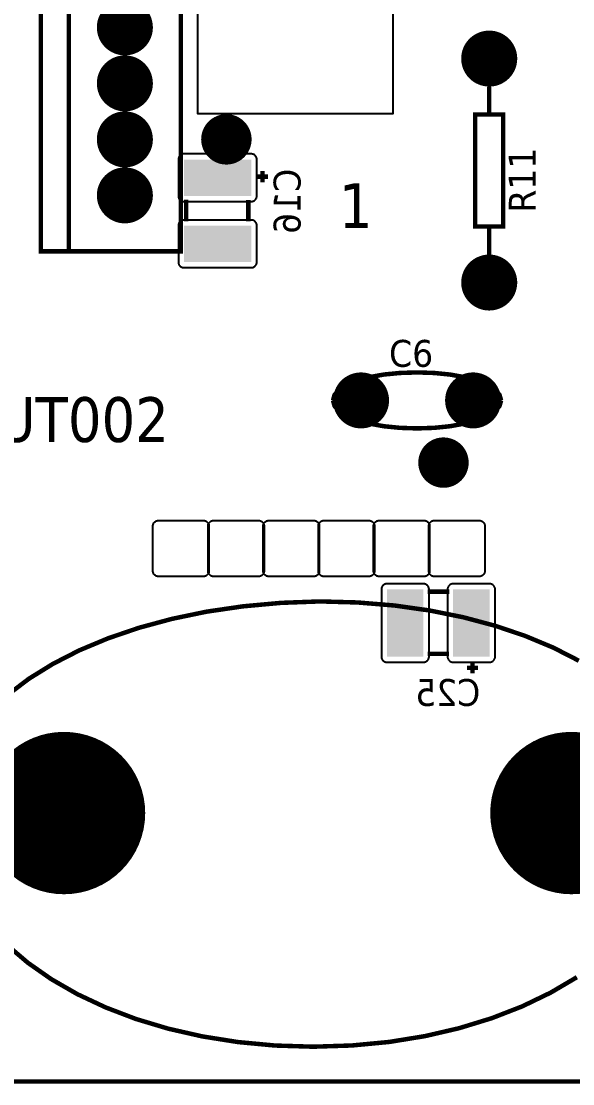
# Model space of a CAD drawing. Header units: millimetres. Extents: x 123.5 to 144.3, y 105.4 to 121.6.
# Drawn here: x 128.7 to 130.175, y 109.284 to 112.131 of the extents above; entities that cross this region are included whole.
import ezdxf

# ---------------------------------------------------------------- set-up
doc = ezdxf.new("R2010")
doc.units = ezdxf.units.MM
doc.layers.add('DESC', color=250, linetype='Continuous')
doc.styles.get("Standard").update_dxf_attribs({"font": 'tahoma.ttf'})

# ---------------------------------------------------------------- blocks, each defined once
blk = doc.blocks.new('RPAD')
blk.add_trace([(-0.5, -0.5), (-0.5, 0.5), (0.5, -0.5), (0.5, 0.5)])
blk = doc.blocks.new('EPAD')
at = {"const_width": 0.5}
blk.add_lwpolyline([(-0.25, 0, 1), (0.25, 0, 1)], format="xyb", close=True, dxfattribs=at)
blk = doc.blocks.new('AutoclaveCard')
at = {"const_width": 0.008}
for points in [[(116.5196, 110.3061), (121.5471, 110.3061), (121.5471, 114.7628), (116.5196, 114.7628), (116.5196, 110.3061)], [(116.5196, 110.3061), (121.5471, 110.3061), (121.5471, 114.7628), (116.5196, 114.7628), (116.5196, 110.3061)], [(116.5196, 110.3061), (121.5471, 110.3061), (121.5471, 114.7628), (116.5196, 114.7628), (116.5196, 110.3061)], [(118.6766, 111.7887), (118.9266, 111.7887), (118.9266, 113.8887), (118.6766, 113.8887), (118.6766, 111.7887)], [(118.6766, 111.7887), (118.9266, 111.7887), (118.9266, 113.8887), (118.6766, 113.8887), (118.6766, 111.7887)], [(118.6766, 111.7887), (118.9266, 111.7887), (118.9266, 113.8887), (118.6766, 113.8887), (118.6766, 111.7887)], [(118.7266, 111.7887), (118.7266, 113.8887)], [(118.7266, 111.7887), (118.7266, 113.8887)], [(118.7266, 111.7887), (118.7266, 113.8887)], [(119.4766, 112.083), (119.4766, 112.033)], [(119.4766, 112.083), (119.4766, 112.033)], [(119.4766, 112.083), (119.4766, 112.033)], [(119.4516, 111.833), (119.5016, 111.833), (119.5016, 112.033), (119.4516, 112.033), (119.4516, 111.833)], [(119.4516, 111.833), (119.5016, 111.833), (119.5016, 112.033), (119.4516, 112.033), (119.4516, 111.833)], [(119.4516, 111.833), (119.5016, 111.833), (119.5016, 112.033), (119.4516, 112.033), (119.4516, 111.833)], [(119.062, 111.9222), (119.082, 111.9222)], [(119.062, 111.9222), (119.082, 111.9222)], [(119.062, 111.9222), (119.082, 111.9222)], [(119.072, 111.9122), (119.072, 111.9322)], [(119.072, 111.9122), (119.072, 111.9322)], [(119.072, 111.9122), (119.072, 111.9322)], [(118.936, 111.8422), (118.936, 111.8812)], [(118.936, 111.8422), (118.936, 111.8812)], [(118.936, 111.8422), (118.936, 111.8812)], [(119.047, 111.8422), (119.047, 111.8802)], [(119.047, 111.8422), (119.047, 111.8802)], [(119.047, 111.8422), (119.047, 111.8802)], [(119.4766, 111.833), (119.4766, 111.783)], [(119.4766, 111.833), (119.4766, 111.783)], [(119.4766, 111.833), (119.4766, 111.783)], [(119.1979, 111.5225), (119.2008, 111.5327), (119.2093, 111.5422), (119.2229, 111.5507), (119.241, 111.558), (119.263, 111.5641), (119.2886, 111.5687), (119.317, 111.5715), (119.3479, 111.5725)], [(119.1979, 111.5225), (119.2008, 111.5327), (119.2093, 111.5422), (119.2229, 111.5507), (119.241, 111.558), (119.263, 111.5641), (119.2886, 111.5687), (119.317, 111.5715), (119.3479, 111.5725)], [(119.1979, 111.5225), (119.2008, 111.5327), (119.2093, 111.5422), (119.2229, 111.5507), (119.241, 111.558), (119.263, 111.5641), (119.2886, 111.5687), (119.317, 111.5715), (119.3479, 111.5725)], [(119.4979, 111.5225), (119.4949, 111.5327), (119.4862, 111.5422), (119.4725, 111.5507), (119.4544, 111.558), (119.4322, 111.5641), (119.4067, 111.5687), (119.3784, 111.5715), (119.3479, 111.5725)], [(119.4979, 111.5225), (119.4949, 111.5327), (119.4862, 111.5422), (119.4725, 111.5507), (119.4544, 111.558), (119.4322, 111.5641), (119.4067, 111.5687), (119.3784, 111.5715), (119.3479, 111.5725)], [(119.4979, 111.5225), (119.4949, 111.5327), (119.4862, 111.5422), (119.4725, 111.5507), (119.4544, 111.558), (119.4322, 111.5641), (119.4067, 111.5687), (119.3784, 111.5715), (119.3479, 111.5725)], [(119.1979, 111.5225), (119.2008, 111.5123), (119.2093, 111.5029), (119.2229, 111.4944), (119.241, 111.487), (119.263, 111.481), (119.2886, 111.4764), (119.317, 111.4735), (119.3479, 111.4725)], [(119.1979, 111.5225), (119.2008, 111.5123), (119.2093, 111.5029), (119.2229, 111.4944), (119.241, 111.487), (119.263, 111.481), (119.2886, 111.4764), (119.317, 111.4735), (119.3479, 111.4725)], [(119.1979, 111.5225), (119.2008, 111.5123), (119.2093, 111.5029), (119.2229, 111.4944), (119.241, 111.487), (119.263, 111.481), (119.2886, 111.4764), (119.317, 111.4735), (119.3479, 111.4725)], [(119.4979, 111.5225), (119.4949, 111.5123), (119.4862, 111.5029), (119.4725, 111.4944), (119.4544, 111.487), (119.4322, 111.481), (119.4067, 111.4764), (119.3784, 111.4735), (119.3479, 111.4725)], [(119.4979, 111.5225), (119.4949, 111.5123), (119.4862, 111.5029), (119.4725, 111.4944), (119.4544, 111.487), (119.4322, 111.481), (119.4067, 111.4764), (119.3784, 111.4735), (119.3479, 111.4725)], [(119.4979, 111.5225), (119.4949, 111.5123), (119.4862, 111.5029), (119.4725, 111.4944), (119.4544, 111.487), (119.4322, 111.481), (119.4067, 111.4764), (119.3784, 111.4735), (119.3479, 111.4725)], [(119.3667, 111.1809), (119.4057, 111.1809)], [(119.3667, 111.1809), (119.4057, 111.1809)], [(119.3667, 111.1809), (119.4057, 111.1809)], [(119.1746, 111.1635), (119.1048, 111.1609), (119.0373, 111.1547), (118.9724, 111.1452), (118.9105, 111.1323), (118.8518, 111.1164), (118.7967, 111.0976), (118.7453, 111.0761), (118.6982, 111.0519), (118.6554, 111.0254), (118.6174, 110.9965)], [(118.6159, 110.5503), (118.6533, 110.5183), (118.6954, 110.4888), (118.7418, 110.4621), (118.7923, 110.4384), (118.8464, 110.4177), (118.9041, 110.4004), (118.9648, 110.3866), (119.0284, 110.3765), (119.0945, 110.3703), (119.1628, 110.3682), (119.2316, 110.3704), (119.2981, 110.3767), (119.362, 110.3871), (119.4231, 110.4013), (119.4811, 110.4191), (119.5356, 110.4403), (119.5863, 110.4648), (119.633, 110.4923)], [(119.6365, 111.0576), (119.5906, 111.0811), (119.5407, 111.1019), (119.4872, 111.12), (119.4303, 111.1352), (119.3703, 111.1473), (119.3075, 111.1562), (119.2421, 111.1616), (119.1746, 111.1635)], [(119.1746, 111.1635), (119.1048, 111.1609), (119.0373, 111.1547), (118.9724, 111.1452), (118.9105, 111.1323), (118.8518, 111.1164), (118.7967, 111.0976), (118.7453, 111.0761), (118.6982, 111.0519), (118.6554, 111.0254), (118.6174, 110.9965)], [(118.6159, 110.5503), (118.6533, 110.5183), (118.6954, 110.4888), (118.7418, 110.4621), (118.7923, 110.4384), (118.8464, 110.4177), (118.9041, 110.4004), (118.9648, 110.3866), (119.0284, 110.3765), (119.0945, 110.3703), (119.1628, 110.3682), (119.2316, 110.3704), (119.2981, 110.3767), (119.362, 110.3871), (119.4231, 110.4013), (119.4811, 110.4191), (119.5356, 110.4403), (119.5863, 110.4648), (119.633, 110.4923)], [(119.6365, 111.0576), (119.5906, 111.0811), (119.5407, 111.1019), (119.4872, 111.12), (119.4303, 111.1352), (119.3703, 111.1473), (119.3075, 111.1562), (119.2421, 111.1616), (119.1746, 111.1635)], [(119.1746, 111.1635), (119.1048, 111.1609), (119.0373, 111.1547), (118.9724, 111.1452), (118.9105, 111.1323), (118.8518, 111.1164), (118.7967, 111.0976), (118.7453, 111.0761), (118.6982, 111.0519), (118.6554, 111.0254), (118.6174, 110.9965)], [(118.6159, 110.5503), (118.6533, 110.5183), (118.6954, 110.4888), (118.7418, 110.4621), (118.7923, 110.4384), (118.8464, 110.4177), (118.9041, 110.4004), (118.9648, 110.3866), (119.0284, 110.3765), (119.0945, 110.3703), (119.1628, 110.3682), (119.2316, 110.3704), (119.2981, 110.3767), (119.362, 110.3871), (119.4231, 110.4013), (119.4811, 110.4191), (119.5356, 110.4403), (119.5863, 110.4648), (119.633, 110.4923)], [(119.6365, 111.0576), (119.5906, 111.0811), (119.5407, 111.1019), (119.4872, 111.12), (119.4303, 111.1352), (119.3703, 111.1473), (119.3075, 111.1562), (119.2421, 111.1616), (119.1746, 111.1635)], [(119.3667, 111.0699), (119.4047, 111.0699)], [(119.3667, 111.0699), (119.4047, 111.0699)], [(119.3667, 111.0699), (119.4047, 111.0699)], [(119.4467, 111.0549), (119.4467, 111.0349)], [(119.4467, 111.0549), (119.4467, 111.0349)], [(119.4467, 111.0549), (119.4467, 111.0349)], [(119.4367, 111.0449), (119.4567, 111.0449)], [(119.4367, 111.0449), (119.4567, 111.0449)], [(119.4367, 111.0449), (119.4567, 111.0449)]]:
    blk.add_lwpolyline(points, dxfattribs=at)
blk.add_lwpolyline([(118.9559, 113.7462), (118.9559, 112.0351), (119.3055, 112.0351), (119.3055, 113.7462), (118.9559, 113.7462)])
for points in [[(119.062, 111.8877), (119.062, 111.9527), (119.0619, 111.9537), (119.0618, 111.9547), (119.0615, 111.9557), (119.0612, 111.9566), (119.0608, 111.9575), (119.0603, 111.9583), (119.0597, 111.9591), (119.0591, 111.9598), (119.0584, 111.9604), (119.0576, 111.961), (119.0568, 111.9615), (119.0559, 111.9619), (119.055, 111.9622), (119.054, 111.9625), (119.053, 111.9626), (119.052, 111.9627), (118.932, 111.9627), (118.9309, 111.9626), (118.9299, 111.9625), (118.9289, 111.9622), (118.928, 111.9619), (118.9271, 111.9615), (118.9263, 111.961), (118.9255, 111.9604), (118.9248, 111.9598), (118.9242, 111.9591), (118.9236, 111.9583), (118.9231, 111.9575), (118.9227, 111.9566), (118.9224, 111.9557), (118.9221, 111.9547), (118.922, 111.9537), (118.922, 111.9527), (118.922, 111.8877), (118.922, 111.8866), (118.9221, 111.8856), (118.9224, 111.8847), (118.9227, 111.8837), (118.9231, 111.8829), (118.9236, 111.882), (118.9242, 111.8813), (118.9248, 111.8806), (118.9255, 111.8799), (118.9263, 111.8794), (118.9271, 111.8789), (118.928, 111.8784), (118.9289, 111.8781), (118.9299, 111.8779), (118.9309, 111.8777), (118.932, 111.8777), (119.052, 111.8777), (119.053, 111.8777), (119.054, 111.8779), (119.055, 111.8781), (119.0559, 111.8784), (119.0568, 111.8789), (119.0576, 111.8794), (119.0584, 111.8799), (119.0591, 111.8806), (119.0597, 111.8813), (119.0603, 111.882), (119.0608, 111.8829), (119.0612, 111.8837), (119.0615, 111.8847), (119.0618, 111.8856), (119.0619, 111.8866), (119.062, 111.8877)], [(119.062, 111.7697), (119.062, 111.8347), (119.0619, 111.8357), (119.0618, 111.8367), (119.0615, 111.8377), (119.0612, 111.8386), (119.0608, 111.8395), (119.0603, 111.8403), (119.0597, 111.8411), (119.0591, 111.8418), (119.0584, 111.8424), (119.0576, 111.843), (119.0568, 111.8435), (119.0559, 111.8439), (119.055, 111.8442), (119.054, 111.8445), (119.053, 111.8446), (119.052, 111.8447), (118.932, 111.8447), (118.9309, 111.8446), (118.9299, 111.8445), (118.9289, 111.8442), (118.928, 111.8439), (118.9271, 111.8435), (118.9263, 111.843), (118.9255, 111.8424), (118.9248, 111.8418), (118.9242, 111.8411), (118.9236, 111.8403), (118.9231, 111.8395), (118.9227, 111.8386), (118.9224, 111.8377), (118.9221, 111.8367), (118.922, 111.8357), (118.922, 111.8347), (118.922, 111.7697), (118.922, 111.7686), (118.9221, 111.7676), (118.9224, 111.7667), (118.9227, 111.7657), (118.9231, 111.7649), (118.9236, 111.764), (118.9242, 111.7633), (118.9248, 111.7626), (118.9255, 111.7619), (118.9263, 111.7614), (118.9271, 111.7609), (118.928, 111.7604), (118.9289, 111.7601), (118.9299, 111.7599), (118.9309, 111.7597), (118.932, 111.7597), (119.052, 111.7597), (119.053, 111.7597), (119.054, 111.7599), (119.055, 111.7601), (119.0559, 111.7604), (119.0568, 111.7609), (119.0576, 111.7614), (119.0584, 111.7619), (119.0591, 111.7626), (119.0597, 111.7633), (119.0603, 111.764), (119.0608, 111.7649), (119.0612, 111.7657), (119.0615, 111.7667), (119.0618, 111.7676), (119.0619, 111.7686), (119.062, 111.7697)], [(118.9666, 111.208), (118.8866, 111.208), (118.8856, 111.208), (118.8846, 111.2082), (118.8836, 111.2084), (118.8827, 111.2087), (118.8818, 111.2092), (118.881, 111.2096), (118.8802, 111.2102), (118.8795, 111.2109), (118.8788, 111.2116), (118.8783, 111.2123), (118.8778, 111.2132), (118.8774, 111.214), (118.877, 111.215), (118.8768, 111.2159), (118.8766, 111.2169), (118.8766, 111.218), (118.8766, 111.298), (118.8766, 111.299), (118.8768, 111.3), (118.877, 111.301), (118.8774, 111.3019), (118.8778, 111.3028), (118.8783, 111.3036), (118.8788, 111.3044), (118.8795, 111.3051), (118.8802, 111.3057), (118.881, 111.3063), (118.8818, 111.3068), (118.8827, 111.3072), (118.8836, 111.3075), (118.8846, 111.3078), (118.8856, 111.3079), (118.8866, 111.308), (118.9666, 111.308), (118.9676, 111.3079), (118.9686, 111.3078), (118.9696, 111.3075), (118.9705, 111.3072), (118.9714, 111.3068), (118.9722, 111.3063), (118.973, 111.3057), (118.9737, 111.3051), (118.9743, 111.3044), (118.9749, 111.3036), (118.9754, 111.3028), (118.9758, 111.3019), (118.9762, 111.301), (118.9764, 111.3), (118.9765, 111.299), (118.9766, 111.298), (118.9766, 111.218), (118.9765, 111.2169), (118.9764, 111.2159), (118.9762, 111.215), (118.9758, 111.214), (118.9754, 111.2132), (118.9749, 111.2123), (118.9743, 111.2116), (118.9737, 111.2109), (118.973, 111.2102), (118.9722, 111.2096), (118.9714, 111.2092), (118.9705, 111.2087), (118.9696, 111.2084), (118.9686, 111.2082), (118.9676, 111.208), (118.9666, 111.208)], [(119.065, 111.208), (118.985, 111.208), (118.984, 111.208), (118.983, 111.2082), (118.982, 111.2084), (118.9811, 111.2087), (118.9802, 111.2092), (118.9794, 111.2096), (118.9786, 111.2102), (118.9779, 111.2109), (118.9773, 111.2116), (118.9767, 111.2123), (118.9762, 111.2132), (118.9758, 111.214), (118.9755, 111.215), (118.9752, 111.2159), (118.9751, 111.2169), (118.975, 111.218), (118.975, 111.298), (118.9751, 111.299), (118.9752, 111.3), (118.9755, 111.301), (118.9758, 111.3019), (118.9762, 111.3028), (118.9767, 111.3036), (118.9773, 111.3044), (118.9779, 111.3051), (118.9786, 111.3057), (118.9794, 111.3063), (118.9802, 111.3068), (118.9811, 111.3072), (118.982, 111.3075), (118.983, 111.3078), (118.984, 111.3079), (118.985, 111.308), (119.065, 111.308), (119.0661, 111.3079), (119.0671, 111.3078), (119.068, 111.3075), (119.069, 111.3072), (119.0698, 111.3068), (119.0707, 111.3063), (119.0714, 111.3057), (119.0721, 111.3051), (119.0728, 111.3044), (119.0733, 111.3036), (119.0738, 111.3028), (119.0742, 111.3019), (119.0746, 111.301), (119.0748, 111.3), (119.075, 111.299), (119.075, 111.298), (119.075, 111.218), (119.075, 111.2169), (119.0748, 111.2159), (119.0746, 111.215), (119.0742, 111.214), (119.0738, 111.2132), (119.0733, 111.2123), (119.0728, 111.2116), (119.0721, 111.2109), (119.0714, 111.2102), (119.0707, 111.2096), (119.0698, 111.2092), (119.069, 111.2087), (119.068, 111.2084), (119.0671, 111.2082), (119.0661, 111.208), (119.065, 111.208)], [(119.1634, 111.208), (119.0834, 111.208), (119.0824, 111.208), (119.0814, 111.2082), (119.0804, 111.2084), (119.0795, 111.2087), (119.0786, 111.2092), (119.0778, 111.2096), (119.077, 111.2102), (119.0763, 111.2109), (119.0757, 111.2116), (119.0751, 111.2123), (119.0746, 111.2132), (119.0742, 111.214), (119.0739, 111.215), (119.0736, 111.2159), (119.0735, 111.2169), (119.0734, 111.218), (119.0734, 111.298), (119.0735, 111.299), (119.0736, 111.3), (119.0739, 111.301), (119.0742, 111.3019), (119.0746, 111.3028), (119.0751, 111.3036), (119.0757, 111.3044), (119.0763, 111.3051), (119.077, 111.3057), (119.0778, 111.3063), (119.0786, 111.3068), (119.0795, 111.3072), (119.0804, 111.3075), (119.0814, 111.3078), (119.0824, 111.3079), (119.0834, 111.308), (119.1634, 111.308), (119.1645, 111.3079), (119.1655, 111.3078), (119.1665, 111.3075), (119.1674, 111.3072), (119.1683, 111.3068), (119.1691, 111.3063), (119.1699, 111.3057), (119.1706, 111.3051), (119.1712, 111.3044), (119.1718, 111.3036), (119.1723, 111.3028), (119.1727, 111.3019), (119.173, 111.301), (119.1732, 111.3), (119.1734, 111.299), (119.1734, 111.298), (119.1734, 111.218), (119.1734, 111.2169), (119.1732, 111.2159), (119.173, 111.215), (119.1727, 111.214), (119.1723, 111.2132), (119.1718, 111.2123), (119.1712, 111.2116), (119.1706, 111.2109), (119.1699, 111.2102), (119.1691, 111.2096), (119.1683, 111.2092), (119.1674, 111.2087), (119.1665, 111.2084), (119.1655, 111.2082), (119.1645, 111.208), (119.1634, 111.208)], [(119.2619, 111.208), (119.1819, 111.208), (119.1808, 111.208), (119.1798, 111.2082), (119.1789, 111.2084), (119.1779, 111.2087), (119.1771, 111.2092), (119.1762, 111.2096), (119.1755, 111.2102), (119.1748, 111.2109), (119.1741, 111.2116), (119.1736, 111.2123), (119.1731, 111.2132), (119.1726, 111.214), (119.1723, 111.215), (119.1721, 111.2159), (119.1719, 111.2169), (119.1719, 111.218), (119.1719, 111.298), (119.1719, 111.299), (119.1721, 111.3), (119.1723, 111.301), (119.1726, 111.3019), (119.1731, 111.3028), (119.1736, 111.3036), (119.1741, 111.3044), (119.1748, 111.3051), (119.1755, 111.3057), (119.1762, 111.3063), (119.1771, 111.3068), (119.1779, 111.3072), (119.1789, 111.3075), (119.1798, 111.3078), (119.1808, 111.3079), (119.1819, 111.308), (119.2619, 111.308), (119.2629, 111.3079), (119.2639, 111.3078), (119.2649, 111.3075), (119.2658, 111.3072), (119.2667, 111.3068), (119.2675, 111.3063), (119.2683, 111.3057), (119.269, 111.3051), (119.2696, 111.3044), (119.2702, 111.3036), (119.2707, 111.3028), (119.2711, 111.3019), (119.2714, 111.301), (119.2717, 111.3), (119.2718, 111.299), (119.2719, 111.298), (119.2719, 111.218), (119.2718, 111.2169), (119.2717, 111.2159), (119.2714, 111.215), (119.2711, 111.214), (119.2707, 111.2132), (119.2702, 111.2123), (119.2696, 111.2116), (119.269, 111.2109), (119.2683, 111.2102), (119.2675, 111.2096), (119.2667, 111.2092), (119.2658, 111.2087), (119.2649, 111.2084), (119.2639, 111.2082), (119.2629, 111.208), (119.2619, 111.208)], [(119.3603, 111.208), (119.2803, 111.208), (119.2793, 111.208), (119.2783, 111.2082), (119.2773, 111.2084), (119.2764, 111.2087), (119.2755, 111.2092), (119.2747, 111.2096), (119.2739, 111.2102), (119.2732, 111.2109), (119.2725, 111.2116), (119.272, 111.2123), (119.2715, 111.2132), (119.2711, 111.214), (119.2707, 111.215), (119.2705, 111.2159), (119.2703, 111.2169), (119.2703, 111.218), (119.2703, 111.298), (119.2703, 111.299), (119.2705, 111.3), (119.2707, 111.301), (119.2711, 111.3019), (119.2715, 111.3028), (119.272, 111.3036), (119.2725, 111.3044), (119.2732, 111.3051), (119.2739, 111.3057), (119.2747, 111.3063), (119.2755, 111.3068), (119.2764, 111.3072), (119.2773, 111.3075), (119.2783, 111.3078), (119.2793, 111.3079), (119.2803, 111.308), (119.3603, 111.308), (119.3613, 111.3079), (119.3623, 111.3078), (119.3633, 111.3075), (119.3642, 111.3072), (119.3651, 111.3068), (119.3659, 111.3063), (119.3667, 111.3057), (119.3674, 111.3051), (119.368, 111.3044), (119.3686, 111.3036), (119.3691, 111.3028), (119.3695, 111.3019), (119.3699, 111.301), (119.3701, 111.3), (119.3702, 111.299), (119.3703, 111.298), (119.3703, 111.218), (119.3702, 111.2169), (119.3701, 111.2159), (119.3699, 111.215), (119.3695, 111.214), (119.3691, 111.2132), (119.3686, 111.2123), (119.368, 111.2116), (119.3674, 111.2109), (119.3667, 111.2102), (119.3659, 111.2096), (119.3651, 111.2092), (119.3642, 111.2087), (119.3633, 111.2084), (119.3623, 111.2082), (119.3613, 111.208), (119.3603, 111.208)], [(119.4587, 111.208), (119.3787, 111.208), (119.3777, 111.208), (119.3767, 111.2082), (119.3757, 111.2084), (119.3748, 111.2087), (119.3739, 111.2092), (119.3731, 111.2096), (119.3723, 111.2102), (119.3716, 111.2109), (119.371, 111.2116), (119.3704, 111.2123), (119.3699, 111.2132), (119.3695, 111.214), (119.3692, 111.215), (119.3689, 111.2159), (119.3688, 111.2169), (119.3687, 111.218), (119.3687, 111.298), (119.3688, 111.299), (119.3689, 111.3), (119.3692, 111.301), (119.3695, 111.3019), (119.3699, 111.3028), (119.3704, 111.3036), (119.371, 111.3044), (119.3716, 111.3051), (119.3723, 111.3057), (119.3731, 111.3063), (119.3739, 111.3068), (119.3748, 111.3072), (119.3757, 111.3075), (119.3767, 111.3078), (119.3777, 111.3079), (119.3787, 111.308), (119.4587, 111.308), (119.4598, 111.3079), (119.4608, 111.3078), (119.4617, 111.3075), (119.4627, 111.3072), (119.4635, 111.3068), (119.4644, 111.3063), (119.4651, 111.3057), (119.4658, 111.3051), (119.4665, 111.3044), (119.467, 111.3036), (119.4675, 111.3028), (119.468, 111.3019), (119.4683, 111.301), (119.4685, 111.3), (119.4687, 111.299), (119.4687, 111.298), (119.4687, 111.218), (119.4687, 111.2169), (119.4685, 111.2159), (119.4683, 111.215), (119.468, 111.214), (119.4675, 111.2132), (119.467, 111.2123), (119.4665, 111.2116), (119.4658, 111.2109), (119.4651, 111.2102), (119.4644, 111.2096), (119.4635, 111.2092), (119.4627, 111.2087), (119.4617, 111.2084), (119.4608, 111.2082), (119.4598, 111.208), (119.4587, 111.208)], [(119.2942, 111.0549), (119.3592, 111.0549), (119.3602, 111.0549), (119.3613, 111.0551), (119.3622, 111.0553), (119.3631, 111.0557), (119.364, 111.0561), (119.3648, 111.0566), (119.3656, 111.0571), (119.3663, 111.0578), (119.367, 111.0585), (119.3675, 111.0593), (119.368, 111.0601), (119.3684, 111.061), (119.3688, 111.0619), (119.369, 111.0629), (119.3692, 111.0639), (119.3692, 111.0649), (119.3692, 111.1849), (119.3692, 111.1859), (119.369, 111.1869), (119.3688, 111.1879), (119.3684, 111.1888), (119.368, 111.1897), (119.3675, 111.1905), (119.367, 111.1913), (119.3663, 111.192), (119.3656, 111.1926), (119.3648, 111.1932), (119.364, 111.1937), (119.3631, 111.1941), (119.3622, 111.1945), (119.3613, 111.1947), (119.3602, 111.1948), (119.3592, 111.1949), (119.2942, 111.1949), (119.2932, 111.1948), (119.2922, 111.1947), (119.2912, 111.1945), (119.2903, 111.1941), (119.2894, 111.1937), (119.2886, 111.1932), (119.2878, 111.1926), (119.2871, 111.192), (119.2865, 111.1913), (119.2859, 111.1905), (119.2854, 111.1897), (119.285, 111.1888), (119.2846, 111.1879), (119.2844, 111.1869), (119.2843, 111.1859), (119.2842, 111.1849), (119.2842, 111.0649), (119.2843, 111.0639), (119.2844, 111.0629), (119.2846, 111.0619), (119.285, 111.061), (119.2854, 111.0601), (119.2859, 111.0593), (119.2865, 111.0585), (119.2871, 111.0578), (119.2878, 111.0571), (119.2886, 111.0566), (119.2894, 111.0561), (119.2903, 111.0557), (119.2912, 111.0553), (119.2922, 111.0551), (119.2932, 111.0549), (119.2942, 111.0549)], [(119.4122, 111.0549), (119.4772, 111.0549), (119.4782, 111.0549), (119.4793, 111.0551), (119.4802, 111.0553), (119.4811, 111.0557), (119.482, 111.0561), (119.4828, 111.0566), (119.4836, 111.0571), (119.4843, 111.0578), (119.485, 111.0585), (119.4855, 111.0593), (119.486, 111.0601), (119.4864, 111.061), (119.4868, 111.0619), (119.487, 111.0629), (119.4872, 111.0639), (119.4872, 111.0649), (119.4872, 111.1849), (119.4872, 111.1859), (119.487, 111.1869), (119.4868, 111.1879), (119.4864, 111.1888), (119.486, 111.1897), (119.4855, 111.1905), (119.485, 111.1913), (119.4843, 111.192), (119.4836, 111.1926), (119.4828, 111.1932), (119.482, 111.1937), (119.4811, 111.1941), (119.4802, 111.1945), (119.4793, 111.1947), (119.4782, 111.1948), (119.4772, 111.1949), (119.4122, 111.1949), (119.4112, 111.1948), (119.4102, 111.1947), (119.4092, 111.1945), (119.4083, 111.1941), (119.4074, 111.1937), (119.4066, 111.1932), (119.4058, 111.1926), (119.4051, 111.192), (119.4045, 111.1913), (119.4039, 111.1905), (119.4034, 111.1897), (119.403, 111.1888), (119.4026, 111.1879), (119.4024, 111.1869), (119.4023, 111.1859), (119.4022, 111.1849), (119.4022, 111.0649), (119.4023, 111.0639), (119.4024, 111.0629), (119.4026, 111.0619), (119.403, 111.061), (119.4034, 111.0601), (119.4039, 111.0593), (119.4045, 111.0585), (119.4051, 111.0578), (119.4058, 111.0571), (119.4066, 111.0566), (119.4074, 111.0561), (119.4083, 111.0557), (119.4092, 111.0553), (119.4102, 111.0551), (119.4112, 111.0549), (119.4122, 111.0549)]]:
    blk.add_lwpolyline(points, close=True)
for p, xscale, yscale in [((118.8266, 112.1887), 0.1, 0.1), ((119.4766, 112.133), 0.1, 0.1), ((118.8266, 112.0887), 0.1, 0.1), ((118.8266, 111.9887), 0.1, 0.1), ((119.0077, 111.9887), 0.09, 0.09), ((118.8266, 111.8887), 0.1, 0.1), ((119.4766, 111.733), 0.1, 0.1), ((119.2479, 111.5225), 0.1, 0.1), ((119.4479, 111.5225), 0.1, 0.1), ((119.395, 111.4114), 0.09, 0.09), ((118.7179, 110.7855), 0.29, 0.29), ((119.6234, 110.7855), 0.29, 0.29)]:
    blk.add_blockref('EPAD', p, dxfattribs=dict(xscale=xscale, yscale=yscale))
at = {"xscale": 0.065, "yscale": 0.12}
for p, rotation in [((118.992, 111.9202), 270), ((118.992, 111.8022), 270), ((119.3267, 111.1249), 180), ((119.4447, 111.1249), 180)]:
    blk.add_blockref('RPAD', p, dxfattribs=dict(at, rotation=rotation))
at = {"width": 1.041667}
blk.add_text('R11', height=0.048, rotation=90, dxfattribs=at).set_placement((119.5596, 111.858))
blk.add_text('R11', height=0.048, rotation=90, dxfattribs=at).set_placement((119.5596, 111.858))
blk.add_text('R11', height=0.048, rotation=90, dxfattribs=at).set_placement((119.5596, 111.858))
at = {"text_generation_flag": 2, "width": 1.041667}
blk.add_text('C16', height=0.048, rotation=90, dxfattribs=at).set_placement((119.14, 111.9362))
blk.add_text('C16', height=0.048, rotation=90, dxfattribs=at).set_placement((119.14, 111.9362))
blk.add_text('C16', height=0.048, rotation=90, dxfattribs=at).set_placement((119.14, 111.9362))
for s, p in [('1', (119.2085, 111.8302)), ('1', (119.2085, 111.8302)), ('1', (119.2085, 111.8302)), ('DIELEC-AUT002', (118.1614, 111.4483)), ('DIELEC-AUT002', (118.1614, 111.4483)), ('DIELEC-AUT002', (118.1614, 111.4483))]:
    blk.add_text(s, height=0.08).set_placement(p)
at = {"width": 1.041667}
blk.add_text('C6', height=0.048, dxfattribs=at).set_placement((119.2979, 111.5825))
blk.add_text('C6', height=0.048, dxfattribs=at).set_placement((119.2979, 111.5825))
blk.add_text('C6', height=0.048, dxfattribs=at).set_placement((119.2979, 111.5825))
at = {"text_generation_flag": 2, "width": 1.041667}
blk.add_text('C25', height=0.048, dxfattribs=at).set_placement((119.4607, 110.9769))
blk.add_text('C25', height=0.048, dxfattribs=at).set_placement((119.4607, 110.9769))
blk.add_text('C25', height=0.048, dxfattribs=at).set_placement((119.4607, 110.9769))

msp = doc.modelspace()

# ---------------------------------------------------------------- block references
at = {"layer": 'DESC', "xscale": 1.5, "yscale": 1.5, "zscale": 1.5}
msp.add_blockref('AutoclaveCard', (-49.2629, -56.169), dxfattribs=at)

doc.saveas('drawing.dxf')
